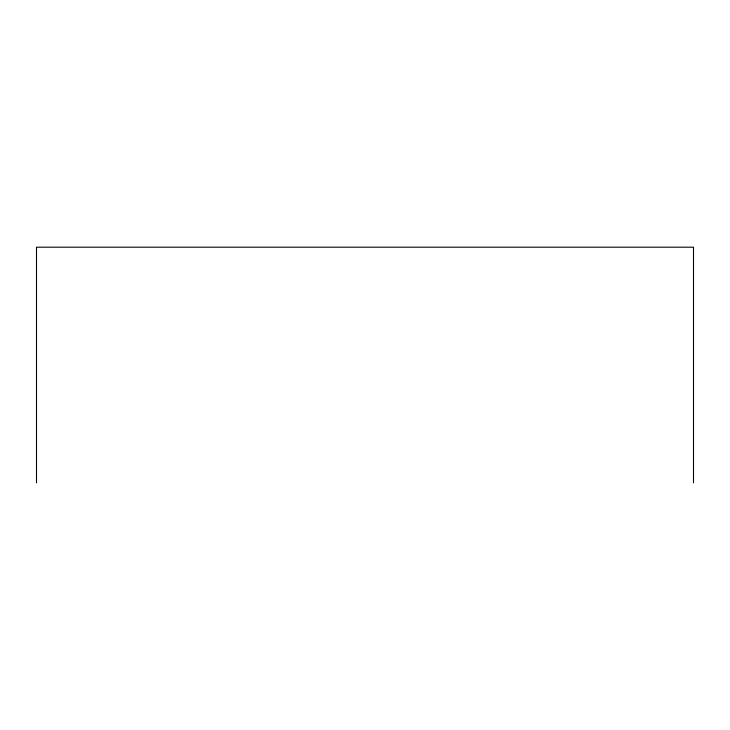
<?xml version="1.0" encoding="UTF-8"?>
<svg xmlns="http://www.w3.org/2000/svg" width="730" height="730" viewBox="0 0 730 730"><rect width="100%" height="100%" fill="white"/><g stroke="black" fill="none" stroke-linecap="round" stroke-linejoin="round"><path stroke-width="1.09" d="M693.5 482.804L693.5 247.196L36.5 247.196L36.5 482.804"/></g></svg>
